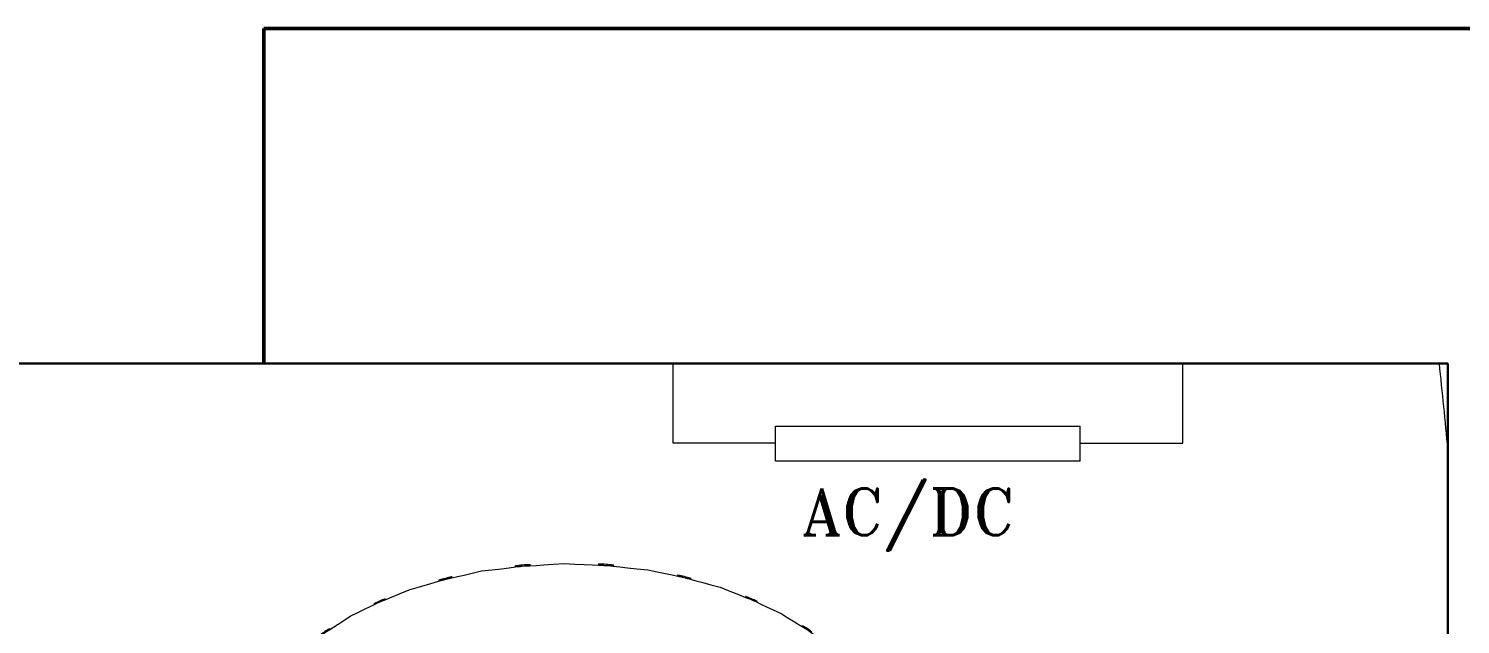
# Model space of a CAD drawing. Header units: millimetres. Extents: x 107 to 2900, y 85 to 3996.
# Drawn here: x 1047.97 to 1068.8, y 2915.87 to 2924.54 of the extents above; entities that cross this region are included whole.
import ezdxf

# ---------------------------------------------------------------- set-up
doc = ezdxf.new("R2010")
doc.units = ezdxf.units.MM
doc.layers.add('70', color=7, linetype='Continuous')
doc.styles.add('STYLE2', font='romant.shx')

msp = doc.modelspace()

# ---------------------------------------------------------------- linework, layer by layer
at = {"color": 7, "lineweight": 30}
for p, q in [((1068.618, 2919.67), (989.306, 2919.67)), ((1068.618, 2896.39), (1068.618, 2919.67))]:
    msp.add_line(p, q, dxfattribs=at)
at = {"color": 7, "lineweight": 15}
for points, knots in [([(1068.499, 2919.67), (1068.499, 2919.667), (1068.497, 2919.665), (1068.495, 2919.665), (1068.492, 2919.665), (1068.49, 2919.667), (1068.49, 2919.67), (1068.49, 2919.672), (1068.492, 2919.674), (1068.495, 2919.674), (1068.497, 2919.674), (1068.499, 2919.672), (1068.499, 2919.67)], [0, 0, 0, 0, 1, 1, 1, 2, 2, 2, 3, 3, 3, 4, 4, 4, 4]), ([(1050.823, 2913.253), (1050.86, 2913.889), (1050.791, 2913.042), (1050.858, 2913.677), (1051.105, 2914.637), (1050.733, 2913.369), (1051.043, 2914.31), (1051.553, 2915.258), (1050.833, 2914.018), (1051.404, 2914.93), (1052.184, 2915.811), (1051.109, 2914.67), (1051.942, 2915.5), (1052.986, 2916.268), (1051.567, 2915.284), (1052.651, 2915.993), (1053.948, 2916.611), (1052.2, 2915.829), (1053.525, 2916.384), (1055.069, 2916.82), (1052.997, 2916.285), (1054.56, 2916.651), (1056.358, 2916.855), (1053.956, 2916.638), (1055.761, 2916.759), (1057.59, 2916.666), (1055.156, 2916.847), (1056.979, 2916.669), (1058.566, 2916.323), (1056.461, 2916.832), (1058.032, 2916.414), (1059.38, 2915.874), (1057.601, 2916.637), (1058.921, 2916.032), (1060.03, 2915.334), (1058.578, 2916.305), (1059.648, 2915.547), (1060.504, 2914.724), (1059.396, 2915.855), (1060.202, 2914.982), (1060.795, 2914.074), (1060.044, 2915.309), (1060.577, 2914.364), (1060.908, 2913.428), (1060.509, 2914.689), (1060.777, 2913.734), (1060.862, 2913.013), (1060.773, 2913.976), (1060.821, 2913.253)], [0, 0, 0, 0, 1, 1, 1, 2, 2, 2, 3, 3, 3, 4, 4, 4, 5, 5, 5, 6, 6, 6, 7, 7, 7, 8, 8, 8, 9, 9, 9, 10, 10, 10, 11, 11, 11, 12, 12, 12, 13, 13, 13, 14, 14, 14, 15, 15, 15, 16, 16, 16, 16])]:
    msp.add_open_spline(points, degree=3, knots=knots, dxfattribs=at)
msp.add_open_spline([(1068.618, 2918.416), (1068.582, 2918.835), (1068.541, 2919.252), (1068.495, 2919.67)], degree=3, dxfattribs=at)
at = {"layer": '70', "color": 1, "linetype": 'ByBlock', "lineweight": 50}
for q in [(1097.14, 2924.543), (1051.393, 2919.67)]:
    msp.add_line((1051.393, 2924.543), q, dxfattribs=at)
at = {"layer": '70', "lineweight": 15}
for p, q in [((1057.347, 2918.513), (1057.347, 2919.67)), ((1064.762, 2918.513), (1064.762, 2919.67)), ((1058.84, 2918.758), (1063.27, 2918.758)), ((1058.84, 2918.251), (1058.84, 2918.758)), ((1063.27, 2918.251), (1063.27, 2918.758)), ((1058.84, 2918.513), (1057.347, 2918.513)), ((1063.27, 2918.513), (1064.762, 2918.513)), ((1063.27, 2918.251), (1058.84, 2918.251))]:
    msp.add_line(p, q, dxfattribs=at)

# ---------------------------------------------------------------- texts
at = {"color": 0, "style": 'STYLE2'}
msp.add_text('AC/DC', height=0.6754, dxfattribs=at).set_placement((1059.221, 2917.174))

doc.saveas('drawing.dxf')
